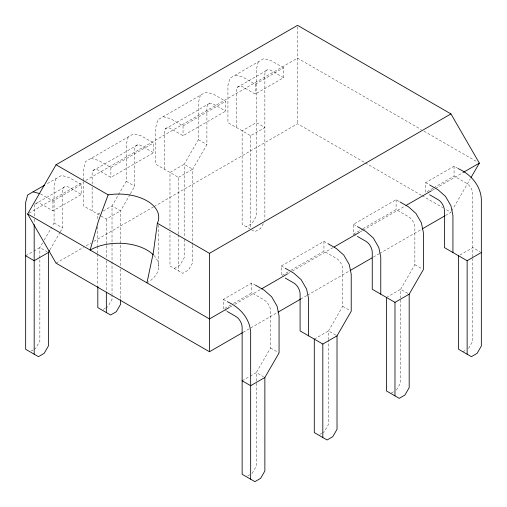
<?xml version="1.0" encoding="UTF-8"?>
<svg xmlns="http://www.w3.org/2000/svg" width="507" height="507" viewBox="0 0 507 507"><rect width="100%" height="100%" fill="white"/><g stroke="black" fill="none" stroke-linecap="round" stroke-linejoin="round"><path stroke-width="0.38" stroke-dasharray="2.54 1.9" d="M56.055 178.578L54.072 185.993L54.072 222.991L52.094 226.407M128.214 136.915L126.23 144.33L126.23 181.335L112.022 205.937L112.022 260.928M200.373 95.253L198.389 102.668L198.389 139.672L184.18 164.274L184.18 237.339M258.329 61.797L256.339 69.212L256.339 216.102L252.08 223.486L246.396 226.768M42.626 242.809L39.863 247.593L39.863 341.084L35.604 348.467L33.709 349.564M44.204 240.077L51.701 227.092M49.965 249.78L59.832 232.694M60.225 232.016L62.589 227.916L62.589 190.911A8.923 5.152 60 0 1 68.901 187.267L81.342 194.454L81.342 184.611L68.901 177.431L61.486 175.441L45.928 184.421M130.014 194.454L120.546 210.855L120.546 265.852M130.413 193.769L134.748 186.253L134.748 149.254A8.923 5.152 60 0 1 141.06 145.61L153.501 152.791L153.501 142.949L141.06 135.768L133.645 133.778L85.601 161.518L83.617 168.932L83.617 180.745M178.502 233.961L178.502 177.393L155.776 164.274L155.776 127.276L157.759 119.855L205.804 92.122L213.219 94.106L225.659 101.292L225.659 111.134L213.219 103.948A8.923 5.152 60 0 0 206.907 107.592L206.907 144.59L192.704 169.192L192.704 244.615M263.317 223.707L260.604 228.41L254.92 231.686L250.661 229.227M233.531 303.408L251.795 292.862L264.236 300.049A8.923 5.152 60 0 1 270.548 310.975L270.548 347.973L256.339 372.575L256.339 381.22M290.809 270.339L323.954 251.206L336.394 258.386A8.923 5.152 60 0 1 342.707 269.312L342.707 306.31L328.498 330.919L328.498 339.557M252.08 473.449L256.339 466.066L256.339 382.005M362.968 228.676L396.113 209.543L408.553 216.723A8.923 5.152 60 0 1 414.865 227.649L414.865 264.654L400.657 289.256L400.657 297.901M451.731 210.963L470.274 178.844M396.398 390.13L400.657 382.747L400.657 298.686M468.557 348.467L472.816 341.084L472.816 258.595M35.027 204.163L65.745 186.424M92.984 170.701L137.904 144.761M165.143 129.038L210.063 103.105M237.301 87.381L268.019 69.643M29.019 213.181L83.135 181.937M85.873 180.353L297.533 58.153L421.254 129.583M40.49 193.832L52.931 201.013L81.342 184.611M91.032 158.387L98.447 160.37L110.887 167.551L153.501 142.949M163.191 116.724L170.606 118.708L183.046 125.894L225.659 101.292M235.349 75.061L242.764 77.051L255.205 84.232L283.616 67.83L283.616 77.672L255.205 94.074L242.764 86.893A8.923 5.152 60 0 0 236.452 90.531L236.452 127.536M34.184 215.95L34.184 207.312A8.923 5.152 60 0 1 40.49 203.675L52.931 210.855L81.342 194.454M92.135 184.092L92.135 173.857A8.923 5.152 60 0 1 98.447 170.213L110.887 177.393L153.501 152.791M164.293 169.192L164.293 132.194A8.923 5.152 60 0 1 170.606 128.55L183.046 135.737L225.659 111.134M25.661 255.794L33.101 251.504M33.779 251.111L39.863 247.593L47.075 251.757M99.847 212.965L97.819 214.138L97.819 219.632M103.232 211.013L112.022 205.937L120.546 210.855L106.343 219.056L83.617 205.937L83.617 181.531M178.502 177.393L192.704 169.192L184.18 164.274L169.978 172.475L169.978 229.044M283.616 67.83L271.169 60.65L263.754 58.66L229.918 78.198L227.935 85.613L227.935 122.612L250.661 135.737L264.863 127.536L256.339 122.612L242.137 130.812L242.137 224.309L250.002 228.847M56.055 263.177L83.497 247.334M86.241 245.749L91.045 242.98M93.789 241.395L153.469 206.938M154.16 206.539L297.533 123.765L364.647 162.513M31.187 351.021L33.075 349.925M103.346 309.359L105.234 308.262M105.868 307.901L107.763 306.805L112.022 299.428L112.022 294.713M174.237 268.425L179.922 265.148L184.18 257.765L184.18 238.125M230.824 304.967L223.384 309.264L223.384 299.422L251.795 283.02L255.724 285.289M288.103 271.898L281.341 275.808L281.341 265.966L323.954 241.364L327.23 243.252M355.464 235.28L353.499 234.145L353.499 224.303L396.113 199.701L399.389 201.59M433.098 188.192L425.658 192.483L425.658 182.64L454.069 166.239L457.339 168.134M353.499 234.145L362.296 229.069M433.777 187.799L454.069 176.081L466.51 183.268A8.923 5.152 60 0 1 472.816 194.194L472.816 257.81M230.013 307.077L232.073 305.892M234.811 304.308L260.154 289.674M288.242 273.463L289.611 272.671M292.349 271.093L332.763 247.758M360.166 231.94L362.22 230.748M362.904 230.355L405.372 205.836M432.084 190.41L434.829 188.832M435.513 188.433L463.594 172.222M243.081 332.339L277.38 312.534M300.708 299.067L306.881 295.505M307.565 295.112L349.412 270.947M373.425 257.087L378.913 253.918M379.597 253.525L421.444 229.36M445.457 215.5L450.945 212.332L445.463 209.169M242.137 380.776L249.577 376.479M250.255 376.093L256.339 372.575L263.551 376.739M314.296 339.12L328.498 330.919L335.71 335.083M386.454 297.457L400.657 289.256L407.869 293.42M459.963 255.015L472.816 247.593L480.028 251.757M247.663 476.003L250.819 474.178M319.822 434.341L321.711 433.244M322.344 432.883L324.239 431.787L328.498 424.41L328.498 340.343M391.347 393.045L394.503 391.22M462.872 351.75L466.662 349.564M423.985 131.161L477.302 161.942M283.616 77.672L271.169 70.492A8.923 5.152 60 0 0 264.863 74.13L264.863 220.241M425.658 182.64L428.935 184.535M365.338 162.905L421.494 195.328M422.179 195.727L442.725 207.585M353.499 224.303L356.776 226.192M198.389 139.672L206.907 144.59M414.865 264.654L422.078 268.818M281.341 265.966L284.617 267.854M126.23 181.335L134.748 186.253M342.707 306.31L349.919 310.474M223.384 299.422L226.661 301.316M225.349 310.398L226.661 311.159M54.072 222.991L62.589 227.916M270.548 347.973L278.413 352.517M454.069 166.239L454.069 176.081M396.113 199.701L396.113 209.543M323.954 241.364L323.954 251.206M297.533 26.909L297.533 123.765M255.205 84.232L255.205 94.074M251.795 283.02L251.795 292.862M250.661 135.737L250.661 228.442M192.704 245.401L192.704 262.689L188.446 270.066L182.761 273.349L169.978 265.966L169.978 232.187M183.046 125.894L183.046 135.737M178.502 234.747L178.502 270.89M158.735 225.064L158.735 266.454M120.546 268.995L120.546 298.845M112.022 261.713L112.022 293.927M110.887 167.551L110.887 177.393M106.343 219.056L106.343 257.556M106.343 260.693L106.343 290.549M97.819 226.705L97.819 245.559M97.819 246.345L97.819 253.418M97.819 254.203L97.819 285.631M92.135 187.235L92.135 210.855M52.931 201.013L52.931 210.855M34.184 219.094L34.184 222.237M153.919 255.446A40.173 23.195 0 0 1 148.278 282.063"/><path stroke-width="0.76" d="M242.397 332.738L209.467 351.744L56.055 263.177L27.651 213.973L56.055 164.762L108.162 194.846A40.173 23.195 0 0 1 157.366 223.251L153.348 252.581L146.967 282.855M108.162 194.846L98.472 220.9L90.151 250.052A40.173 23.195 0 0 1 153.348 254.856M44.572 185.207L27.644 194.98L25.661 202.394L25.661 349.285L38.443 356.668L44.128 353.385L48.387 346.008L48.387 252.518L49.572 250.464M227.313 311.532L235.831 316.45A8.923 5.152 60 0 1 242.137 327.376L242.137 474.267L254.92 481.65L260.604 478.367L264.863 470.99L264.863 377.5L279.065 352.897L279.065 315.893L277.082 306.184L271.651 296.779L264.236 290.207L255.724 285.289M314.296 339.12L314.296 432.61L327.078 439.987L332.763 436.711L337.022 429.328L337.022 335.837L351.224 311.235L351.224 274.23L349.241 264.521L343.809 255.122L336.394 248.544L327.883 243.633M471.066 177.475L479.349 163.127L450.945 113.917L297.533 25.35L56.055 164.762M386.454 297.457L386.454 390.948L399.237 398.331L404.922 395.048L409.181 387.665L409.181 294.174L423.383 269.572L423.383 232.574L421.399 222.865L415.968 213.46L408.553 206.881L400.042 201.97M48.387 252.518L34.184 260.718L25.661 255.794M157.366 223.251L209.467 253.335L450.945 113.917M229.329 307.476L209.467 318.941L27.651 213.973M261.523 288.889L287.558 273.856M334.132 246.966L359.476 232.333M406.056 205.443L431.4 190.809M463.594 172.222L479.349 163.127M278.064 312.141L300.708 299.067M350.096 270.554L372.049 257.879M422.128 228.968L444.766 215.893M264.863 377.5L250.661 385.7L242.137 380.776M285.27 278.077L293.781 282.988A8.923 5.152 60 0 1 300.093 293.914L300.093 330.919L322.82 344.038L337.022 335.837M357.429 236.414L365.94 241.326A8.923 5.152 60 0 1 372.252 252.252L372.252 289.256L394.978 302.375L409.181 294.174M429.587 194.751L438.099 199.669A8.923 5.152 60 0 1 444.411 210.595L444.411 247.593L467.137 260.718L481.339 252.518M33.075 191.842L39.749 193.63M457.998 168.508C470.35 174.015 480.528 185.15 481.339 199.112L481.339 346.008L477.081 353.385L471.396 356.668L458.613 349.285L458.613 255.794M429.587 184.909L438.099 189.827L445.514 196.399L450.945 205.804L452.928 215.513L452.928 252.518M357.429 226.572L365.94 231.49L373.355 238.062L378.786 247.467L380.77 257.176L380.77 294.174M285.27 268.235L293.781 273.146L301.196 279.725L306.627 289.123L308.611 298.838L308.611 335.837M227.313 301.69C239.672 307.198 249.85 318.333 250.661 332.294L250.661 479.191M467.137 260.718L467.137 354.209M394.978 302.375L394.978 395.866M322.82 344.038L322.82 437.528M209.467 253.335L209.467 351.744M120.546 299.631L120.546 304.346L116.287 311.729L110.602 315.005L97.819 307.629L97.819 286.417M106.343 292.121L106.343 312.546M34.184 224.588L34.184 354.209"/></g></svg>
